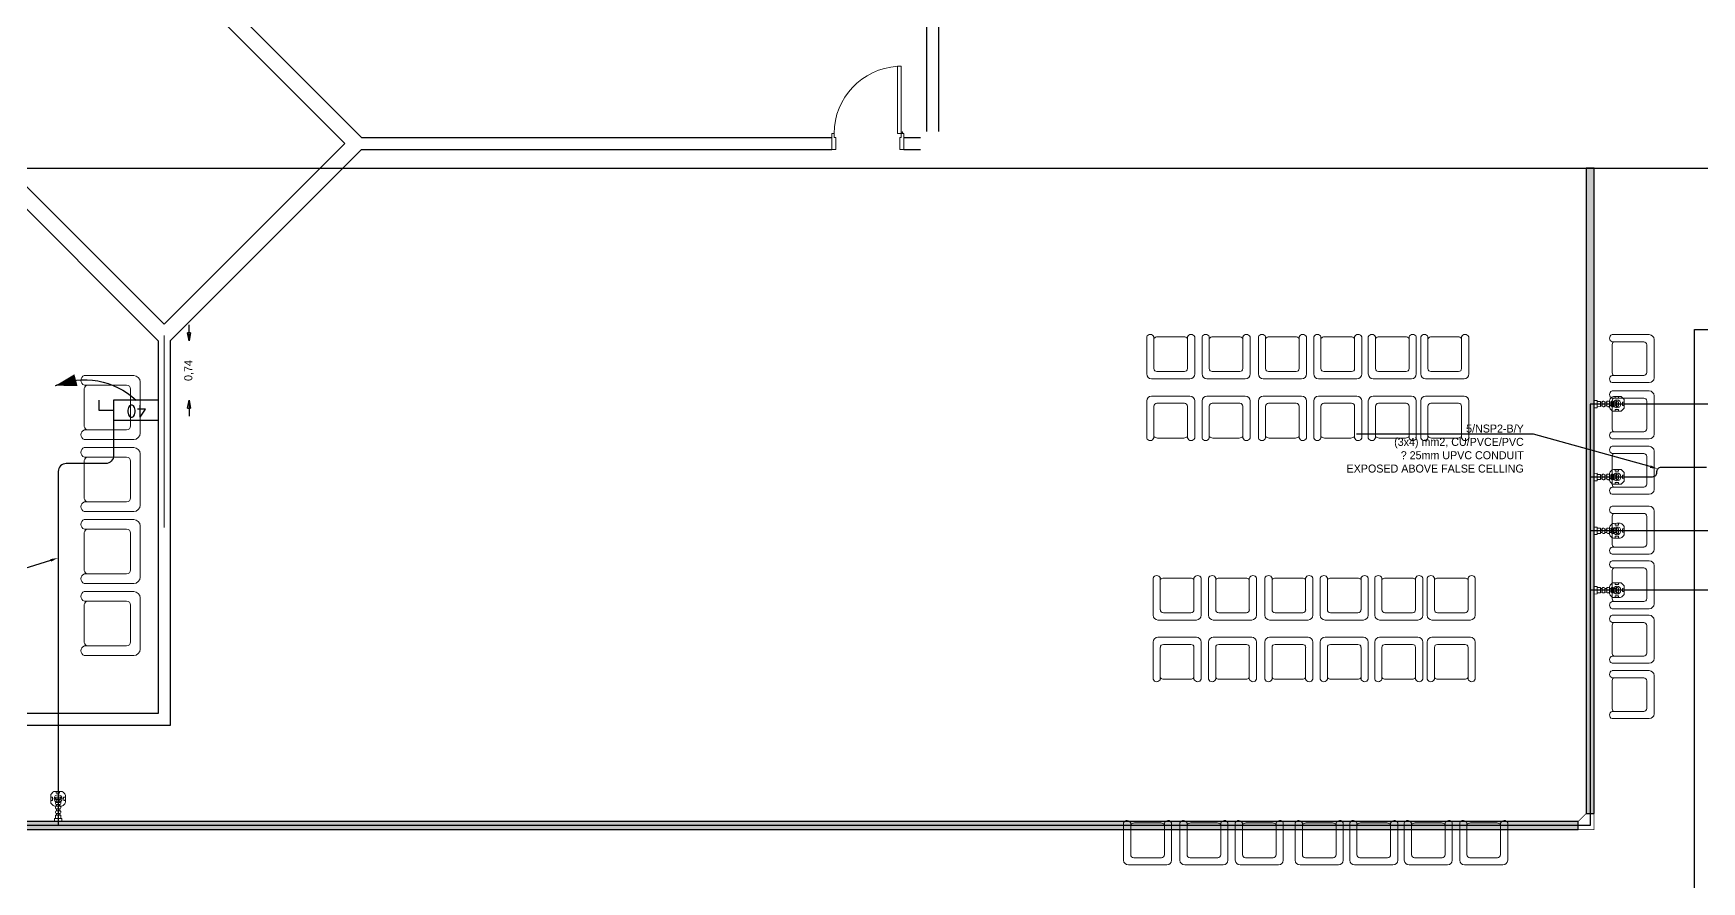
# Model space of a CAD drawing. Extents: x -15 to 163, y 313 to 399.
# Drawn here: x 44.56 to 65.41, y 368.17 to 378.78 of the extents above; entities that cross this region are included whole.
import ezdxf
from ezdxf import colors
from ezdxf.entities.mleader import LeaderData, LeaderLine
from ezdxf.math import Vec2, Vec3

# ---------------------------------------------------------------- set-up
doc = ezdxf.new("R2010")
doc.units = 0
doc.header["$LTSCALE"] = 0.15
doc.linetypes.add('CONTINOUS', pattern=[0])
doc.layers.get('0').update_dxf_attribs({"color": 252})
doc.layers.get('Defpoints').update_dxf_attribs({"color": 252})
for name, color, linetype in [('0 BDH', 252, 'Continuous'), ('0 CABLE TRAY', 252, 'Continuous'), ('0 DISCON', 252, 'Continuous'), ('0 sockets', 252, 'Continuous'), ('bound', 252, 'Continuous'), ('CIRCUIT_PRO_LAYER', 7, 'Continuous'), ('CPTOOLS-TRAY', 1, 'Continuous'), ('E-SWIT-AIR', 6, 'Continuous'), ('TEXT', 3, 'Continuous')]:
    doc.layers.add(name, color=color, linetype=linetype)
for name, color, linetype, lineweight in [('0 LEGEND', 140, 'Continuous', 0), ('anal', 252, 'Continuous', 20), ('DOOR', 252, 'Continuous', 20), ('FUR', 252, 'Continuous', 9), ('TMG-LC-ACCEORISE', 1, 'Continuous', 0), ('wall', 252, 'Continuous', 30)]:
    doc.layers.add(name, color=color, linetype=linetype, lineweight=lineweight)
doc.styles.add('ROMAND', font='ROMAND.SHX')
doc.dimstyles.new('ISO-25', dxfattribs={"dimtxt": 0.1, "dimasz": 0.1, "dimexe": 0, "dimexo": 0, "dimtad": 0, "dimtxsty": 'Standard', "dimblk": 'CLOSED', "dimcen": 2.5, "dimse1": 1, "dimse2": 1, "dimclrd": 1, "dimadec": 0, "dimazin": 0, "dimtfac": 1, "dimtix": 1, "dimtofl": 0, "dimtmove": 1, "dimatfit": 0, "dimfxl": 1, "dimarcsym": 0})

# ---------------------------------------------------------------- blocks, each defined once
blk = doc.blocks.new('SEAT02')
at = {"layer": 'FUR'}
for p, q in [((0, 0.32), (0, -0.32)), ((0.7, 0.4), (0.08, 0.4)), ((0.12, 0.23), (0.12, -0.23)), ((0.697, 0.28), (0.17, 0.28)), ((0.7, -0.22), (0.7, 0.22)), ((0.08, -0.4), (0.7, -0.4)), ((0.17, -0.28), (0.697, -0.28))]:
    blk.add_line(p, q, dxfattribs=at)
for centre, radius, start, end in [((0.08, 0.32), 0.08, 90, 180), ((0.17, 0.23), 0.05, 90, 180), ((0.62, 0.22), 0.08, 0, 48.5904), ((0.677, 0.341), 0.0639, 288.8562, 68.5025), ((0.08, -0.32), 0.08, 180, 270), ((0.17, -0.23), 0.05, 180, 270), ((0.62, -0.22), 0.08, 311.4096, 0), ((0.677, -0.341), 0.0639, 291.4975, 71.1438)]:
    blk.add_arc(centre, radius, start, end, dxfattribs=at)
blk = doc.blocks.new('ARCH')
at = {"layer": 'anal'}
blk.add_line((46.2, 372.6), (46.2, 375), dxfattribs=at)
blk.add_line((46.2, 372.6), (46.2, 375), dxfattribs=at)
blk.add_line((46.2, 372.6), (46.2, 375), dxfattribs=at)
blk.add_line((46.2, 372.6), (46.2, 375), dxfattribs=at)
blk.add_line((46.2, 372.6), (46.2, 375), dxfattribs=at)
blk.add_line((46.2, 372.6), (46.2, 375), dxfattribs=at)
blk.add_line((46.2, 372.6), (46.2, 375), dxfattribs=at)
blk.add_line((46.2, 372.6), (46.2, 375), dxfattribs=at)
blk.add_line((46.2, 372.6), (46.2, 375), dxfattribs=at)
blk.add_line((46.2, 372.6), (46.2, 375), dxfattribs=at)
blk.add_line((46.2, 372.6), (46.2, 375), dxfattribs=at)
blk.add_line((46.2, 372.6), (46.2, 375), dxfattribs=at)
blk.add_line((46.2, 372.6), (46.2, 375), dxfattribs=at)
blk.add_line((46.2, 372.6), (46.2, 375), dxfattribs=at)
blk.add_line((46.2, 372.6), (46.2, 375), dxfattribs=at)
blk.add_line((46.2, 372.6), (46.2, 375), dxfattribs=at)
blk.add_line((46.2, 372.6), (46.2, 375), dxfattribs=at)
blk.add_line((46.2, 372.6), (46.2, 375), dxfattribs=at)
at = {"layer": 'bound', "color": 2}
blk.add_lwpolyline([(91.902, 377.348), (94.426, 377.348), (94.426, 312.722), (-14.994, 312.722), (-14.994, 377.09), (94.639, 377.09)], dxfattribs=at)
at = {"layer": 'DOOR'}
for p, q in [((55.411, 378.365), (55.363, 378.365)), ((55.363, 378.365), (55.363, 377.525)), ((55.411, 377.525), (55.411, 378.365)), ((54.571, 377.525), (54.541, 377.525)), ((54.541, 377.525), (54.541, 377.325)), ((54.571, 377.475), (54.571, 377.525)), ((54.591, 377.475), (54.571, 377.475)), ((54.591, 377.325), (54.591, 377.475)), ((55.363, 377.525), (55.411, 377.525)), ((55.391, 377.325), (55.391, 377.475)), ((55.391, 377.475), (55.411, 377.475)), ((55.411, 377.525), (55.441, 377.525)), ((55.411, 377.475), (55.411, 377.525)), ((55.441, 377.525), (55.441, 377.325)), ((54.541, 377.325), (54.591, 377.325)), ((55.441, 377.325), (55.391, 377.325))]:
    blk.add_line(p, q, dxfattribs=at)
blk.add_circle((55.421, 377.535), 0.01, dxfattribs=at)
blk.add_arc((55.416, 377.522), 0.845, 93.6111, 179.7782, dxfattribs=at)
at = {"layer": 'FUR'}
for p, q in [((58.478, 374.984), (58.478, 374.519)), ((58.568, 374.982), (58.568, 374.587)), ((58.943, 374.984), (58.613, 374.984)), ((58.988, 374.587), (58.988, 374.982)), ((59.078, 374.519), (59.078, 374.984)), ((59.17, 374.984), (59.17, 374.519)), ((59.26, 374.982), (59.26, 374.587)), ((59.635, 374.984), (59.305, 374.984)), ((59.68, 374.587), (59.68, 374.982)), ((59.77, 374.519), (59.77, 374.984)), ((59.874, 374.984), (59.874, 374.519)), ((59.964, 374.982), (59.964, 374.587)), ((60.339, 374.984), (60.009, 374.984)), ((60.384, 374.587), (60.384, 374.982)), ((60.474, 374.519), (60.474, 374.984)), ((60.565, 374.984), (60.565, 374.519)), ((60.655, 374.982), (60.655, 374.587)), ((61.03, 374.984), (60.7, 374.984)), ((61.075, 374.587), (61.075, 374.982)), ((61.165, 374.519), (61.165, 374.984)), ((61.247, 374.984), (61.247, 374.519)), ((61.337, 374.982), (61.337, 374.587)), ((61.712, 374.984), (61.382, 374.984)), ((61.757, 374.587), (61.757, 374.982)), ((61.847, 374.519), (61.847, 374.984)), ((61.903, 374.984), (61.903, 374.519)), ((61.993, 374.982), (61.993, 374.587)), ((62.368, 374.984), (62.038, 374.984)), ((62.413, 374.587), (62.413, 374.982)), ((62.503, 374.519), (62.503, 374.984)), ((64.758, 375.011), (64.293, 375.011)), ((64.293, 374.876), (64.293, 374.546)), ((64.69, 374.921), (64.295, 374.921)), ((64.728, 374.539), (64.728, 374.884)), ((64.818, 374.471), (64.818, 374.951)), ((58.538, 374.459), (59.018, 374.459)), ((58.605, 374.549), (58.95, 374.549)), ((59.23, 374.459), (59.71, 374.459)), ((59.297, 374.549), (59.642, 374.549)), ((59.934, 374.459), (60.414, 374.459)), ((60.001, 374.549), (60.346, 374.549)), ((60.625, 374.459), (61.105, 374.459)), ((60.693, 374.549), (61.038, 374.549)), ((61.307, 374.459), (61.787, 374.459)), ((61.374, 374.549), (61.719, 374.549)), ((61.963, 374.459), (62.443, 374.459)), ((62.03, 374.549), (62.375, 374.549)), ((64.295, 374.501), (64.69, 374.501)), ((58.538, 374.243), (59.018, 374.243)), ((59.23, 374.243), (59.71, 374.243)), ((59.934, 374.243), (60.414, 374.243)), ((60.625, 374.243), (61.105, 374.243)), ((61.307, 374.243), (61.787, 374.243)), ((61.963, 374.243), (62.443, 374.243)), ((64.293, 374.411), (64.758, 374.411)), ((64.758, 374.307), (64.293, 374.307)), ((64.69, 374.217), (64.295, 374.217)), ((64.818, 373.767), (64.818, 374.247)), ((58.478, 373.718), (58.478, 374.183)), ((58.568, 373.72), (58.568, 374.115)), ((58.605, 374.153), (58.95, 374.153)), ((58.988, 374.115), (58.988, 373.72)), ((59.078, 374.183), (59.078, 373.718)), ((59.17, 373.718), (59.17, 374.183)), ((59.26, 373.72), (59.26, 374.115)), ((59.297, 374.153), (59.642, 374.153)), ((59.68, 374.115), (59.68, 373.72)), ((59.77, 374.183), (59.77, 373.718)), ((59.874, 373.718), (59.874, 374.183)), ((59.964, 373.72), (59.964, 374.115)), ((60.001, 374.153), (60.346, 374.153)), ((60.384, 374.115), (60.384, 373.72)), ((60.474, 374.183), (60.474, 373.718)), ((60.565, 373.718), (60.565, 374.183)), ((60.655, 373.72), (60.655, 374.115)), ((60.693, 374.153), (61.038, 374.153)), ((61.075, 374.115), (61.075, 373.72)), ((61.165, 374.183), (61.165, 373.718)), ((61.247, 373.718), (61.247, 374.183)), ((61.337, 373.72), (61.337, 374.115)), ((61.374, 374.153), (61.719, 374.153)), ((61.757, 374.115), (61.757, 373.72)), ((61.847, 374.183), (61.847, 373.718)), ((61.903, 373.718), (61.903, 374.183)), ((61.993, 373.72), (61.993, 374.115)), ((62.03, 374.153), (62.375, 374.153)), ((62.413, 374.115), (62.413, 373.72)), ((62.503, 374.183), (62.503, 373.718)), ((64.293, 374.172), (64.293, 373.842)), ((64.728, 373.835), (64.728, 374.18)), ((64.295, 373.797), (64.69, 373.797)), ((58.943, 373.718), (58.613, 373.718)), ((59.635, 373.718), (59.305, 373.718)), ((60.339, 373.718), (60.009, 373.718)), ((61.03, 373.718), (60.7, 373.718)), ((61.712, 373.718), (61.382, 373.718)), ((62.368, 373.718), (62.038, 373.718)), ((64.293, 373.707), (64.758, 373.707)), ((64.758, 373.615), (64.293, 373.615)), ((64.293, 373.48), (64.293, 373.15)), ((64.69, 373.525), (64.295, 373.525)), ((64.728, 373.143), (64.728, 373.488)), ((64.818, 373.075), (64.818, 373.555)), ((64.293, 373.015), (64.758, 373.015)), ((64.295, 373.105), (64.69, 373.105)), ((64.758, 372.866), (64.293, 372.866)), ((64.69, 372.776), (64.295, 372.776)), ((64.818, 372.326), (64.818, 372.806)), ((64.293, 372.731), (64.293, 372.401)), ((64.728, 372.394), (64.728, 372.739)), ((64.295, 372.356), (64.69, 372.356)), ((64.293, 372.266), (64.758, 372.266)), ((64.758, 372.185), (64.293, 372.185)), ((58.558, 371.969), (58.558, 371.504)), ((58.648, 371.967), (58.648, 371.572)), ((59.023, 371.969), (58.693, 371.969)), ((59.068, 371.572), (59.068, 371.967)), ((59.158, 371.504), (59.158, 371.969)), ((59.25, 371.969), (59.25, 371.504)), ((59.34, 371.967), (59.34, 371.572)), ((59.715, 371.969), (59.385, 371.969)), ((59.76, 371.572), (59.76, 371.967)), ((59.85, 371.504), (59.85, 371.969)), ((59.954, 371.969), (59.954, 371.504)), ((60.044, 371.967), (60.044, 371.572)), ((60.419, 371.969), (60.089, 371.969)), ((60.464, 371.572), (60.464, 371.967)), ((60.554, 371.504), (60.554, 371.969)), ((60.646, 371.969), (60.646, 371.504)), ((60.736, 371.967), (60.736, 371.572)), ((61.111, 371.969), (60.781, 371.969)), ((61.156, 371.572), (61.156, 371.967)), ((61.246, 371.504), (61.246, 371.969)), ((61.328, 371.969), (61.328, 371.504)), ((61.418, 371.967), (61.418, 371.572)), ((61.793, 371.969), (61.463, 371.969)), ((61.838, 371.572), (61.838, 371.967)), ((61.928, 371.504), (61.928, 371.969)), ((61.983, 371.969), (61.983, 371.504)), ((62.073, 371.967), (62.073, 371.572)), ((62.448, 371.969), (62.118, 371.969)), ((62.493, 371.572), (62.493, 371.967)), ((62.583, 371.504), (62.583, 371.969)), ((64.293, 372.05), (64.293, 371.72)), ((64.69, 372.095), (64.295, 372.095)), ((64.728, 371.712), (64.728, 372.057)), ((64.818, 371.645), (64.818, 372.125)), ((58.686, 371.534), (59.031, 371.534)), ((59.378, 371.534), (59.723, 371.534)), ((60.082, 371.534), (60.427, 371.534)), ((60.773, 371.534), (61.118, 371.534)), ((61.455, 371.534), (61.8, 371.534)), ((62.111, 371.534), (62.456, 371.534)), ((64.293, 371.585), (64.758, 371.585)), ((64.295, 371.675), (64.69, 371.675)), ((58.618, 371.444), (59.098, 371.444)), ((59.31, 371.444), (59.79, 371.444)), ((60.014, 371.444), (60.494, 371.444)), ((60.706, 371.444), (61.186, 371.444)), ((61.388, 371.444), (61.868, 371.444)), ((62.043, 371.444), (62.523, 371.444)), ((64.758, 371.503), (64.293, 371.503)), ((64.293, 371.368), (64.293, 371.038)), ((64.69, 371.413), (64.295, 371.413)), ((64.728, 371.03), (64.728, 371.375)), ((64.818, 370.963), (64.818, 371.443)), ((58.558, 370.703), (58.558, 371.168)), ((58.618, 371.228), (59.098, 371.228)), ((58.648, 370.705), (58.648, 371.101)), ((58.686, 371.138), (59.031, 371.138)), ((59.068, 371.101), (59.068, 370.705)), ((59.158, 371.168), (59.158, 370.703)), ((59.25, 370.703), (59.25, 371.168)), ((59.31, 371.228), (59.79, 371.228)), ((59.34, 370.705), (59.34, 371.101)), ((59.378, 371.138), (59.723, 371.138)), ((59.76, 371.101), (59.76, 370.705)), ((59.85, 371.168), (59.85, 370.703)), ((59.954, 370.703), (59.954, 371.168)), ((60.014, 371.228), (60.494, 371.228)), ((60.044, 370.705), (60.044, 371.101)), ((60.082, 371.138), (60.427, 371.138)), ((60.464, 371.101), (60.464, 370.705)), ((60.554, 371.168), (60.554, 370.703)), ((60.646, 370.703), (60.646, 371.168)), ((60.706, 371.228), (61.186, 371.228)), ((60.736, 370.705), (60.736, 371.101)), ((60.773, 371.138), (61.118, 371.138)), ((61.156, 371.101), (61.156, 370.705)), ((61.246, 371.168), (61.246, 370.703)), ((61.328, 370.703), (61.328, 371.168)), ((61.388, 371.228), (61.868, 371.228)), ((61.418, 370.705), (61.418, 371.101)), ((61.455, 371.138), (61.8, 371.138)), ((61.838, 371.101), (61.838, 370.705)), ((61.928, 371.168), (61.928, 370.703)), ((61.983, 370.703), (61.983, 371.168)), ((62.043, 371.228), (62.523, 371.228)), ((62.073, 370.705), (62.073, 371.101)), ((62.111, 371.138), (62.456, 371.138)), ((62.493, 371.101), (62.493, 370.705)), ((62.583, 371.168), (62.583, 370.703)), ((64.293, 370.903), (64.758, 370.903)), ((64.295, 370.993), (64.69, 370.993)), ((59.023, 370.703), (58.693, 370.703)), ((59.715, 370.703), (59.385, 370.703)), ((60.419, 370.703), (60.089, 370.703)), ((61.111, 370.703), (60.781, 370.703)), ((61.793, 370.703), (61.463, 370.703)), ((62.448, 370.703), (62.118, 370.703)), ((64.758, 370.811), (64.293, 370.811)), ((64.293, 370.676), (64.293, 370.346)), ((64.69, 370.721), (64.295, 370.721)), ((64.728, 370.339), (64.728, 370.684)), ((64.818, 370.271), (64.818, 370.751)), ((64.295, 370.301), (64.69, 370.301)), ((64.293, 370.211), (64.758, 370.211)), ((58.189, 368.442), (58.189, 368.907)), ((58.279, 368.51), (58.279, 368.905)), ((58.324, 368.907), (58.654, 368.907)), ((58.699, 368.905), (58.699, 368.51)), ((58.789, 368.907), (58.789, 368.442)), ((58.893, 368.442), (58.893, 368.907)), ((58.983, 368.51), (58.983, 368.905)), ((59.028, 368.907), (59.358, 368.907)), ((59.403, 368.905), (59.403, 368.51)), ((59.493, 368.907), (59.493, 368.442)), ((59.585, 368.442), (59.585, 368.907)), ((59.675, 368.51), (59.675, 368.905)), ((59.72, 368.907), (60.05, 368.907)), ((60.095, 368.905), (60.095, 368.51)), ((60.185, 368.907), (60.185, 368.442)), ((60.334, 368.442), (60.334, 368.907)), ((60.424, 368.51), (60.424, 368.905)), ((60.469, 368.907), (60.799, 368.907)), ((60.844, 368.905), (60.844, 368.51)), ((60.934, 368.907), (60.934, 368.442)), ((61.015, 368.442), (61.015, 368.907)), ((61.105, 368.51), (61.105, 368.905)), ((61.15, 368.907), (61.48, 368.907)), ((61.525, 368.905), (61.525, 368.51)), ((61.615, 368.907), (61.615, 368.442)), ((61.697, 368.442), (61.697, 368.907)), ((61.787, 368.51), (61.787, 368.905)), ((61.832, 368.907), (62.162, 368.907)), ((62.207, 368.905), (62.207, 368.51)), ((62.297, 368.907), (62.297, 368.442)), ((62.389, 368.442), (62.389, 368.907)), ((62.479, 368.51), (62.479, 368.905)), ((62.524, 368.907), (62.854, 368.907)), ((62.899, 368.905), (62.899, 368.51)), ((62.989, 368.907), (62.989, 368.442)), ((58.729, 368.382), (58.249, 368.382)), ((58.661, 368.472), (58.316, 368.472)), ((59.433, 368.382), (58.953, 368.382)), ((59.365, 368.472), (59.02, 368.472)), ((60.125, 368.382), (59.645, 368.382)), ((60.057, 368.472), (59.712, 368.472)), ((60.874, 368.382), (60.394, 368.382)), ((60.806, 368.472), (60.461, 368.472)), ((61.555, 368.382), (61.075, 368.382)), ((61.488, 368.472), (61.143, 368.472)), ((62.237, 368.382), (61.757, 368.382)), ((62.17, 368.472), (61.825, 368.472)), ((62.929, 368.382), (62.449, 368.382)), ((62.861, 368.472), (62.516, 368.472))]:
    blk.add_line(p, q, dxfattribs=at)
for centre, major_axis, start_param, end_param in [((58.522, 374.966), (-0.0339, 0.0339), 4.256093, 6.69338), ((58.613, 374.924), (-0.0424, 0.0424), -0.785398, 0.062664), ((58.943, 374.924), (0.0424, 0.0424), 6.220521, 7.068583), ((59.033, 374.966), (0.0339, 0.0339), 5.87299, 8.310278), ((59.214, 374.966), (-0.0339, 0.0339), 4.256093, 6.69338), ((59.305, 374.924), (-0.0424, 0.0424), -0.785398, 0.062664), ((59.635, 374.924), (0.0424, 0.0424), 6.220521, 7.068583), ((59.725, 374.966), (0.0339, 0.0339), 5.87299, 8.310278), ((59.918, 374.966), (-0.0339, 0.0339), 4.256093, 6.69338), ((60.009, 374.924), (-0.0424, 0.0424), -0.785398, 0.062664), ((60.339, 374.924), (0.0424, 0.0424), 6.220521, 7.068583), ((60.429, 374.966), (0.0339, 0.0339), 5.87299, 8.310278), ((60.61, 374.966), (-0.0339, 0.0339), 4.256093, 6.69338), ((60.7, 374.924), (-0.0424, 0.0424), -0.785398, 0.062664), ((61.03, 374.924), (0.0424, 0.0424), 6.220521, 7.068583), ((61.121, 374.966), (0.0339, 0.0339), 5.87299, 8.310278), ((61.292, 374.966), (-0.0339, 0.0339), 4.256093, 6.69338), ((61.382, 374.924), (-0.0424, 0.0424), -0.785398, 0.062664), ((61.712, 374.924), (0.0424, 0.0424), 6.220521, 7.068583), ((61.802, 374.966), (0.0339, 0.0339), 5.87299, 8.310278), ((61.947, 374.966), (-0.0339, 0.0339), 4.256093, 6.69338), ((62.038, 374.924), (-0.0424, 0.0424), -0.785398, 0.062664), ((62.368, 374.924), (0.0424, 0.0424), 6.220521, 7.068583), ((62.458, 374.966), (0.0339, 0.0339), 5.87299, 8.310278), ((64.31, 374.966), (-0.0339, 0.0339), 5.87299, 8.310278), ((64.353, 374.876), (-0.0424, 0.0424), 6.220521, 7.068583), ((64.69, 374.884), (-0.0265, -0.0265), 2.356194, 3.926991), ((64.758, 374.951), (-0.0424, 0.0424), 3.926991, 5.497787), ((58.538, 374.519), (-0.0424, 0.0424), 0.785398, 2.356194), ((58.605, 374.587), (0.0265, 0.0265), 2.356194, 3.926991), ((58.95, 374.587), (0.0265, 0.0265), 3.926991, 5.497787), ((59.018, 374.519), (0.0424, 0.0424), 3.926991, 5.497787), ((59.23, 374.519), (-0.0424, 0.0424), 0.785398, 2.356194), ((59.297, 374.587), (0.0265, 0.0265), 2.356194, 3.926991), ((59.642, 374.587), (0.0265, 0.0265), 3.926991, 5.497787), ((59.71, 374.519), (0.0424, 0.0424), 3.926991, 5.497787), ((59.934, 374.519), (-0.0424, 0.0424), 0.785398, 2.356194), ((60.001, 374.587), (0.0265, 0.0265), 2.356194, 3.926991), ((60.346, 374.587), (0.0265, 0.0265), 3.926991, 5.497787), ((60.414, 374.519), (0.0424, 0.0424), 3.926991, 5.497787), ((60.625, 374.519), (-0.0424, 0.0424), 0.785398, 2.356194), ((60.693, 374.587), (0.0265, 0.0265), 2.356194, 3.926991), ((61.038, 374.587), (0.0265, 0.0265), 3.926991, 5.497787), ((61.105, 374.519), (0.0424, 0.0424), 3.926991, 5.497787), ((61.307, 374.519), (-0.0424, 0.0424), 0.785398, 2.356194), ((61.374, 374.587), (0.0265, 0.0265), 2.356194, 3.926991), ((61.719, 374.587), (0.0265, 0.0265), 3.926991, 5.497787), ((61.787, 374.519), (0.0424, 0.0424), 3.926991, 5.497787), ((61.963, 374.519), (-0.0424, 0.0424), 0.785398, 2.356194), ((62.03, 374.587), (0.0265, 0.0265), 2.356194, 3.926991), ((62.375, 374.587), (0.0265, 0.0265), 3.926991, 5.497787), ((62.443, 374.519), (0.0424, 0.0424), 3.926991, 5.497787), ((64.31, 374.456), (-0.0339, -0.0339), 4.256093, 6.69338), ((64.353, 374.546), (-0.0424, -0.0424), -0.785398, 0.062664), ((64.69, 374.539), (-0.0265, -0.0265), 0.785398, 2.356194), ((64.758, 374.471), (-0.0424, -0.0424), 0.785398, 2.356194), ((64.31, 374.263), (-0.0339, 0.0339), 5.87299, 8.310278), ((64.353, 374.172), (-0.0424, 0.0424), 6.220521, 7.068583), ((64.69, 374.18), (-0.0265, -0.0265), 2.356194, 3.926991), ((64.758, 374.247), (-0.0424, 0.0424), 3.926991, 5.497787), ((64.31, 373.752), (-0.0339, -0.0339), 4.256093, 6.69338), ((64.353, 373.842), (-0.0424, -0.0424), -0.785398, 0.062664), ((64.69, 373.835), (-0.0265, -0.0265), 0.785398, 2.356194), ((64.31, 373.571), (-0.0339, 0.0339), 5.87299, 8.310278), ((64.758, 373.767), (-0.0424, -0.0424), 0.785398, 2.356194), ((64.758, 373.555), (-0.0424, 0.0424), 3.926991, 5.497787), ((64.353, 373.48), (-0.0424, 0.0424), 6.220521, 7.068583), ((64.69, 373.488), (-0.0265, -0.0265), 2.356194, 3.926991), ((64.31, 373.06), (-0.0339, -0.0339), 4.256093, 6.69338), ((64.353, 373.15), (-0.0424, -0.0424), -0.785398, 0.062664), ((64.69, 373.143), (-0.0265, -0.0265), 0.785398, 2.356194), ((64.758, 373.075), (-0.0424, -0.0424), 0.785398, 2.356194), ((64.31, 372.822), (-0.0339, 0.0339), 5.87299, 8.310278), ((64.353, 372.731), (-0.0424, 0.0424), 6.220521, 7.068583), ((64.69, 372.739), (-0.0265, -0.0265), 2.356194, 3.926991), ((64.758, 372.806), (-0.0424, 0.0424), 3.926991, 5.497787), ((64.31, 372.311), (-0.0339, -0.0339), 4.256093, 6.69338), ((64.353, 372.401), (-0.0424, -0.0424), -0.785398, 0.062664), ((64.69, 372.394), (-0.0265, -0.0265), 0.785398, 2.356194), ((64.31, 372.14), (-0.0339, 0.0339), 5.87299, 8.310278), ((64.758, 372.326), (-0.0424, -0.0424), 0.785398, 2.356194), ((64.758, 372.125), (-0.0424, 0.0424), 3.926991, 5.497787), ((58.603, 371.952), (-0.0339, 0.0339), 4.256093, 6.69338), ((58.693, 371.909), (-0.0424, 0.0424), -0.785398, 0.062664), ((59.023, 371.909), (0.0424, 0.0424), 6.220521, 7.068583), ((59.114, 371.952), (0.0339, 0.0339), 5.87299, 8.310278), ((59.295, 371.952), (-0.0339, 0.0339), 4.256093, 6.69338), ((59.385, 371.909), (-0.0424, 0.0424), -0.785398, 0.062664), ((59.715, 371.909), (0.0424, 0.0424), 6.220521, 7.068583), ((59.806, 371.952), (0.0339, 0.0339), 5.87299, 8.310278), ((59.999, 371.952), (-0.0339, 0.0339), 4.256093, 6.69338), ((60.089, 371.909), (-0.0424, 0.0424), -0.785398, 0.062664), ((60.419, 371.909), (0.0424, 0.0424), 6.220521, 7.068583), ((60.509, 371.952), (0.0339, 0.0339), 5.87299, 8.310278), ((60.691, 371.952), (-0.0339, 0.0339), 4.256093, 6.69338), ((60.781, 371.909), (-0.0424, 0.0424), -0.785398, 0.062664), ((61.111, 371.909), (0.0424, 0.0424), 6.220521, 7.068583), ((61.201, 371.952), (0.0339, 0.0339), 5.87299, 8.310278), ((61.372, 371.952), (-0.0339, 0.0339), 4.256093, 6.69338), ((61.463, 371.909), (-0.0424, 0.0424), -0.785398, 0.062664), ((61.793, 371.909), (0.0424, 0.0424), 6.220521, 7.068583), ((61.883, 371.952), (0.0339, 0.0339), 5.87299, 8.310278), ((62.028, 371.952), (-0.0339, 0.0339), 4.256093, 6.69338), ((62.118, 371.909), (-0.0424, 0.0424), -0.785398, 0.062664), ((62.448, 371.909), (0.0424, 0.0424), 6.220521, 7.068583), ((62.539, 371.952), (0.0339, 0.0339), 5.87299, 8.310278), ((64.353, 372.05), (-0.0424, 0.0424), 6.220521, 7.068583), ((64.69, 372.057), (-0.0265, -0.0265), 2.356194, 3.926991), ((64.353, 371.72), (-0.0424, -0.0424), -0.785398, 0.062664), ((64.69, 371.712), (-0.0265, -0.0265), 0.785398, 2.356194), ((58.618, 371.504), (-0.0424, 0.0424), 0.785398, 2.356194), ((58.686, 371.572), (0.0265, 0.0265), 2.356194, 3.926991), ((59.031, 371.572), (0.0265, 0.0265), 3.926991, 5.497787), ((59.098, 371.504), (0.0424, 0.0424), 3.926991, 5.497787), ((59.31, 371.504), (-0.0424, 0.0424), 0.785398, 2.356194), ((59.378, 371.572), (0.0265, 0.0265), 2.356194, 3.926991), ((59.723, 371.572), (0.0265, 0.0265), 3.926991, 5.497787), ((59.79, 371.504), (0.0424, 0.0424), 3.926991, 5.497787), ((60.014, 371.504), (-0.0424, 0.0424), 0.785398, 2.356194), ((60.082, 371.572), (0.0265, 0.0265), 2.356194, 3.926991), ((60.427, 371.572), (0.0265, 0.0265), 3.926991, 5.497787), ((60.494, 371.504), (0.0424, 0.0424), 3.926991, 5.497787), ((60.706, 371.504), (-0.0424, 0.0424), 0.785398, 2.356194), ((60.773, 371.572), (0.0265, 0.0265), 2.356194, 3.926991), ((61.118, 371.572), (0.0265, 0.0265), 3.926991, 5.497787), ((61.186, 371.504), (0.0424, 0.0424), 3.926991, 5.497787), ((61.388, 371.504), (-0.0424, 0.0424), 0.785398, 2.356194), ((61.455, 371.572), (0.0265, 0.0265), 2.356194, 3.926991), ((61.8, 371.572), (0.0265, 0.0265), 3.926991, 5.497787), ((61.868, 371.504), (0.0424, 0.0424), 3.926991, 5.497787), ((62.043, 371.504), (-0.0424, 0.0424), 0.785398, 2.356194), ((62.111, 371.572), (0.0265, 0.0265), 2.356194, 3.926991), ((62.456, 371.572), (0.0265, 0.0265), 3.926991, 5.497787), ((62.523, 371.504), (0.0424, 0.0424), 3.926991, 5.497787), ((64.31, 371.629), (-0.0339, -0.0339), 4.256093, 6.69338), ((64.758, 371.645), (-0.0424, -0.0424), 0.785398, 2.356194), ((64.31, 371.458), (-0.0339, 0.0339), 5.87299, 8.310278), ((64.353, 371.368), (-0.0424, 0.0424), 6.220521, 7.068583), ((64.69, 371.375), (-0.0265, -0.0265), 2.356194, 3.926991), ((64.758, 371.443), (-0.0424, 0.0424), 3.926991, 5.497787), ((64.31, 370.948), (-0.0339, -0.0339), 4.256093, 6.69338), ((64.353, 371.038), (-0.0424, -0.0424), -0.785398, 0.062664), ((64.69, 371.03), (-0.0265, -0.0265), 0.785398, 2.356194), ((64.758, 370.963), (-0.0424, -0.0424), 0.785398, 2.356194), ((64.31, 370.766), (-0.0339, 0.0339), 5.87299, 8.310278), ((64.353, 370.676), (-0.0424, 0.0424), 6.220521, 7.068583), ((64.69, 370.684), (-0.0265, -0.0265), 2.356194, 3.926991), ((64.758, 370.751), (-0.0424, 0.0424), 3.926991, 5.497787), ((64.31, 370.256), (-0.0339, -0.0339), 4.256093, 6.69338), ((64.353, 370.346), (-0.0424, -0.0424), -0.785398, 0.062664), ((64.69, 370.339), (-0.0265, -0.0265), 0.785398, 2.356194), ((64.758, 370.271), (-0.0424, -0.0424), 0.785398, 2.356194)]:
    blk.add_ellipse(centre, major_axis=major_axis, ratio=1, start_param=start_param, end_param=end_param, dxfattribs=at)
at = {"layer": 'FUR', "extrusion": (0, 0, -1)}
for centre, major_axis, start_param, end_param in [((58.538, 374.183), (0.0424, 0.0424), 3.926991, 5.497787), ((59.018, 374.183), (-0.0424, 0.0424), 0.785398, 2.356194), ((59.23, 374.183), (0.0424, 0.0424), 3.926991, 5.497787), ((59.71, 374.183), (-0.0424, 0.0424), 0.785398, 2.356194), ((59.934, 374.183), (0.0424, 0.0424), 3.926991, 5.497787), ((60.414, 374.183), (-0.0424, 0.0424), 0.785398, 2.356194), ((60.625, 374.183), (0.0424, 0.0424), 3.926991, 5.497787), ((61.105, 374.183), (-0.0424, 0.0424), 0.785398, 2.356194), ((61.307, 374.183), (0.0424, 0.0424), 3.926991, 5.497787), ((61.787, 374.183), (-0.0424, 0.0424), 0.785398, 2.356194), ((61.963, 374.183), (0.0424, 0.0424), 3.926991, 5.497787), ((62.443, 374.183), (-0.0424, 0.0424), 0.785398, 2.356194), ((58.605, 374.115), (0.0265, 0.0265), 3.926991, 5.497787), ((58.95, 374.115), (0.0265, 0.0265), -0.785398, 0.785398), ((59.297, 374.115), (0.0265, 0.0265), 3.926991, 5.497787), ((59.642, 374.115), (0.0265, 0.0265), -0.785398, 0.785398), ((60.001, 374.115), (0.0265, 0.0265), 3.926991, 5.497787), ((60.346, 374.115), (0.0265, 0.0265), -0.785398, 0.785398), ((60.693, 374.115), (0.0265, 0.0265), 3.926991, 5.497787), ((61.038, 374.115), (0.0265, 0.0265), -0.785398, 0.785398), ((61.374, 374.115), (0.0265, 0.0265), 3.926991, 5.497787), ((61.719, 374.115), (0.0265, 0.0265), -0.785398, 0.785398), ((62.03, 374.115), (0.0265, 0.0265), 3.926991, 5.497787), ((62.375, 374.115), (0.0265, 0.0265), -0.785398, 0.785398), ((58.522, 373.735), (0.0339, 0.0339), 1.1145, 3.551788), ((58.613, 373.778), (0.0424, 0.0424), 2.356194, 3.204257), ((58.943, 373.778), (-0.0424, 0.0424), 3.078929, 3.926991), ((59.033, 373.735), (-0.0339, 0.0339), 2.731397, 5.168685), ((59.214, 373.735), (0.0339, 0.0339), 1.1145, 3.551788), ((59.305, 373.778), (0.0424, 0.0424), 2.356194, 3.204257), ((59.635, 373.778), (-0.0424, 0.0424), 3.078929, 3.926991), ((59.725, 373.735), (-0.0339, 0.0339), 2.731397, 5.168685), ((59.918, 373.735), (0.0339, 0.0339), 1.1145, 3.551788), ((60.009, 373.778), (0.0424, 0.0424), 2.356194, 3.204257), ((60.339, 373.778), (-0.0424, 0.0424), 3.078929, 3.926991), ((60.429, 373.735), (-0.0339, 0.0339), 2.731397, 5.168685), ((60.61, 373.735), (0.0339, 0.0339), 1.1145, 3.551788), ((60.7, 373.778), (0.0424, 0.0424), 2.356194, 3.204257), ((61.03, 373.778), (-0.0424, 0.0424), 3.078929, 3.926991), ((61.121, 373.735), (-0.0339, 0.0339), 2.731397, 5.168685), ((61.292, 373.735), (0.0339, 0.0339), 1.1145, 3.551788), ((61.382, 373.778), (0.0424, 0.0424), 2.356194, 3.204257), ((61.712, 373.778), (-0.0424, 0.0424), 3.078929, 3.926991), ((61.802, 373.735), (-0.0339, 0.0339), 2.731397, 5.168685), ((61.947, 373.735), (0.0339, 0.0339), 1.1145, 3.551788), ((62.038, 373.778), (0.0424, 0.0424), 2.356194, 3.204257), ((62.368, 373.778), (-0.0424, 0.0424), 3.078929, 3.926991), ((62.458, 373.735), (-0.0339, 0.0339), 2.731397, 5.168685), ((58.618, 371.168), (0.0424, 0.0424), 3.926991, 5.497787), ((58.686, 371.101), (0.0265, 0.0265), 3.926991, 5.497787), ((59.031, 371.101), (0.0265, 0.0265), -0.785398, 0.785398), ((59.098, 371.168), (-0.0424, 0.0424), 0.785398, 2.356194), ((59.31, 371.168), (0.0424, 0.0424), 3.926991, 5.497787), ((59.378, 371.101), (0.0265, 0.0265), 3.926991, 5.497787), ((59.723, 371.101), (0.0265, 0.0265), -0.785398, 0.785398), ((59.79, 371.168), (-0.0424, 0.0424), 0.785398, 2.356194), ((60.014, 371.168), (0.0424, 0.0424), 3.926991, 5.497787), ((60.082, 371.101), (0.0265, 0.0265), 3.926991, 5.497787), ((60.427, 371.101), (0.0265, 0.0265), -0.785398, 0.785398), ((60.494, 371.168), (-0.0424, 0.0424), 0.785398, 2.356194), ((60.706, 371.168), (0.0424, 0.0424), 3.926991, 5.497787), ((60.773, 371.101), (0.0265, 0.0265), 3.926991, 5.497787), ((61.118, 371.101), (0.0265, 0.0265), -0.785398, 0.785398), ((61.186, 371.168), (-0.0424, 0.0424), 0.785398, 2.356194), ((61.388, 371.168), (0.0424, 0.0424), 3.926991, 5.497787), ((61.455, 371.101), (0.0265, 0.0265), 3.926991, 5.497787), ((61.8, 371.101), (0.0265, 0.0265), -0.785398, 0.785398), ((61.868, 371.168), (-0.0424, 0.0424), 0.785398, 2.356194), ((62.043, 371.168), (0.0424, 0.0424), 3.926991, 5.497787), ((62.111, 371.101), (0.0265, 0.0265), 3.926991, 5.497787), ((62.456, 371.101), (0.0265, 0.0265), -0.785398, 0.785398), ((62.523, 371.168), (-0.0424, 0.0424), 0.785398, 2.356194), ((58.603, 370.721), (0.0339, 0.0339), 1.1145, 3.551788), ((58.693, 370.763), (0.0424, 0.0424), 2.356194, 3.204257), ((59.023, 370.763), (-0.0424, 0.0424), 3.078929, 3.926991), ((59.114, 370.721), (-0.0339, 0.0339), 2.731397, 5.168685), ((59.295, 370.721), (0.0339, 0.0339), 1.1145, 3.551788), ((59.385, 370.763), (0.0424, 0.0424), 2.356194, 3.204257), ((59.715, 370.763), (-0.0424, 0.0424), 3.078929, 3.926991), ((59.806, 370.721), (-0.0339, 0.0339), 2.731397, 5.168685), ((59.999, 370.721), (0.0339, 0.0339), 1.1145, 3.551788), ((60.089, 370.763), (0.0424, 0.0424), 2.356194, 3.204257), ((60.419, 370.763), (-0.0424, 0.0424), 3.078929, 3.926991), ((60.509, 370.721), (-0.0339, 0.0339), 2.731397, 5.168685), ((60.691, 370.721), (0.0339, 0.0339), 1.1145, 3.551788), ((60.781, 370.763), (0.0424, 0.0424), 2.356194, 3.204257), ((61.111, 370.763), (-0.0424, 0.0424), 3.078929, 3.926991), ((61.201, 370.721), (-0.0339, 0.0339), 2.731397, 5.168685), ((61.372, 370.721), (0.0339, 0.0339), 1.1145, 3.551788), ((61.463, 370.763), (0.0424, 0.0424), 2.356194, 3.204257), ((61.793, 370.763), (-0.0424, 0.0424), 3.078929, 3.926991), ((61.883, 370.721), (-0.0339, 0.0339), 2.731397, 5.168685), ((62.028, 370.721), (0.0339, 0.0339), 1.1145, 3.551788), ((62.118, 370.763), (0.0424, 0.0424), 2.356194, 3.204257), ((62.448, 370.763), (-0.0424, 0.0424), 3.078929, 3.926991), ((62.539, 370.721), (-0.0339, 0.0339), 2.731397, 5.168685), ((58.234, 368.89), (-0.0339, 0.0339), 5.87299, 8.310278), ((58.324, 368.847), (-0.0424, 0.0424), 6.220521, 7.068583), ((58.654, 368.847), (0.0424, 0.0424), -0.785398, 0.062664), ((58.744, 368.89), (0.0339, 0.0339), 4.256093, 6.69338), ((58.937, 368.89), (-0.0339, 0.0339), 5.87299, 8.310278), ((59.028, 368.847), (-0.0424, 0.0424), 6.220521, 7.068583), ((59.358, 368.847), (0.0424, 0.0424), -0.785398, 0.062664), ((59.448, 368.89), (0.0339, 0.0339), 4.256093, 6.69338), ((59.629, 368.89), (-0.0339, 0.0339), 5.87299, 8.310278), ((59.72, 368.847), (-0.0424, 0.0424), 6.220521, 7.068583), ((60.05, 368.847), (0.0424, 0.0424), -0.785398, 0.062664), ((60.14, 368.89), (0.0339, 0.0339), 4.256093, 6.69338), ((60.378, 368.89), (-0.0339, 0.0339), 5.87299, 8.310278), ((60.469, 368.847), (-0.0424, 0.0424), 6.220521, 7.068583), ((60.799, 368.847), (0.0424, 0.0424), -0.785398, 0.062664), ((60.889, 368.89), (0.0339, 0.0339), 4.256093, 6.69338), ((61.06, 368.89), (-0.0339, 0.0339), 5.87299, 8.310278), ((61.15, 368.847), (-0.0424, 0.0424), 6.220521, 7.068583), ((61.48, 368.847), (0.0424, 0.0424), -0.785398, 0.062664), ((61.571, 368.89), (0.0339, 0.0339), 4.256093, 6.69338), ((61.742, 368.89), (-0.0339, 0.0339), 5.87299, 8.310278), ((61.832, 368.847), (-0.0424, 0.0424), 6.220521, 7.068583), ((62.162, 368.847), (0.0424, 0.0424), -0.785398, 0.062664), ((62.252, 368.89), (0.0339, 0.0339), 4.256093, 6.69338), ((62.434, 368.89), (-0.0339, 0.0339), 5.87299, 8.310278), ((62.524, 368.847), (-0.0424, 0.0424), 6.220521, 7.068583), ((62.854, 368.847), (0.0424, 0.0424), -0.785398, 0.062664), ((62.944, 368.89), (0.0339, 0.0339), 4.256093, 6.69338), ((58.249, 368.442), (-0.0424, 0.0424), 3.926991, 5.497787), ((58.316, 368.51), (0.0265, 0.0265), 2.356194, 3.926991), ((58.661, 368.51), (0.0265, 0.0265), 0.785398, 2.356194), ((58.729, 368.442), (0.0424, 0.0424), 0.785398, 2.356194), ((58.953, 368.442), (-0.0424, 0.0424), 3.926991, 5.497787), ((59.02, 368.51), (0.0265, 0.0265), 2.356194, 3.926991), ((59.365, 368.51), (0.0265, 0.0265), 0.785398, 2.356194), ((59.433, 368.442), (0.0424, 0.0424), 0.785398, 2.356194), ((59.645, 368.442), (-0.0424, 0.0424), 3.926991, 5.497787), ((59.712, 368.51), (0.0265, 0.0265), 2.356194, 3.926991), ((60.057, 368.51), (0.0265, 0.0265), 0.785398, 2.356194), ((60.125, 368.442), (0.0424, 0.0424), 0.785398, 2.356194), ((60.394, 368.442), (-0.0424, 0.0424), 3.926991, 5.497787), ((60.461, 368.51), (0.0265, 0.0265), 2.356194, 3.926991), ((60.806, 368.51), (0.0265, 0.0265), 0.785398, 2.356194), ((60.874, 368.442), (0.0424, 0.0424), 0.785398, 2.356194), ((61.075, 368.442), (-0.0424, 0.0424), 3.926991, 5.497787), ((61.143, 368.51), (0.0265, 0.0265), 2.356194, 3.926991), ((61.488, 368.51), (0.0265, 0.0265), 0.785398, 2.356194), ((61.555, 368.442), (0.0424, 0.0424), 0.785398, 2.356194), ((61.757, 368.442), (-0.0424, 0.0424), 3.926991, 5.497787), ((61.825, 368.51), (0.0265, 0.0265), 2.356194, 3.926991), ((62.17, 368.51), (0.0265, 0.0265), 0.785398, 2.356194), ((62.237, 368.442), (0.0424, 0.0424), 0.785398, 2.356194), ((62.449, 368.442), (-0.0424, 0.0424), 3.926991, 5.497787), ((62.516, 368.51), (0.0265, 0.0265), 2.356194, 3.926991), ((62.861, 368.51), (0.0265, 0.0265), 0.785398, 2.356194), ((62.929, 368.442), (0.0424, 0.0424), 0.785398, 2.356194)]:
    blk.add_ellipse(centre, major_axis=major_axis, ratio=1, start_param=start_param, end_param=end_param, dxfattribs=at)
at = {"layer": 'wall'}
for p, q in [((55.725, 384.666), (55.725, 377.55)), ((55.875, 384.534), (55.875, 377.55)), ((48.459, 377.4), (46.1, 379.759)), ((48.666, 377.475), (46.3, 379.841)), ((43.841, 377.5), (46.2, 375.141)), ((46.2, 375.141), (48.459, 377.4)), ((48.666, 377.475), (54.541, 377.475)), ((55.441, 377.475), (55.65, 377.475)), ((43.759, 377.3), (46.125, 374.934)), ((46.275, 374.934), (48.666, 377.325)), ((48.666, 377.325), (54.541, 377.325)), ((55.441, 377.325), (55.65, 377.325)), ((65.325, 375.075), (65.735, 375.075)), ((65.325, 367.8), (65.325, 375.075)), ((46.125, 374.934), (46.125, 370.275)), ((46.275, 374.934), (46.275, 370.125)), ((46.125, 370.275), (42.873, 370.275)), ((46.275, 370.125), (42.823, 370.125))]:
    blk.add_line(p, q, dxfattribs=at)
at = {"layer": 'wall', "xscale": -1}
for p in [(45.9, 374.1), (45.9, 373.2), (45.9, 372.3), (45.9, 371.4)]:
    blk.add_blockref('SEAT02', p, dxfattribs=at)
blk = doc.blocks.new('DISCON 40A')
at = {"layer": 'E-SWIT-AIR'}
for p, q in [((0.557, 0.124), (0, 0.124)), ((0, -0.124), (0, 0.124)), ((0.557, -0.124), (0.557, 0.124)), ((0.743, 0), (0.557, 0)), ((0.743, -0.124), (0.743, 0)), ((0, -0.124), (0.557, -0.124))]:
    blk.add_line(p, q, dxfattribs=at)
at = {"layer": '0 DISCON', "color": 6, "linetype": 'ByBlock', "insert": (0.141, 0.087), "char_height": 0.15, "width": 0.24286, "attachment_point": 1, "style": 'ROMAND'}
blk.add_mtext('40', dxfattribs=at)
blk = doc.blocks.new('*U44')
at = {"transparency": 33554687}
blk.add_line((-558, 71), (-626, 130), dxfattribs=at)
blk.add_lwpolyline([(-626, 130, 0, 96, 0), (-493, 30, 96, 96, 0)], format="xyseb", dxfattribs=at)
at = {"ltscale": 0.2, "transparency": 33554687}
blk.add_arc((-214, 542), 583, 225.0509, 291.5678, dxfattribs=at)
blk = doc.blocks.new('N')
at = {"layer": 'TEXT', "transparency": 33554687, "xscale": -0.0016, "yscale": 0.0016, "zscale": 0.0016, "rotation": 68.01807446485657}
blk.add_blockref('*U44', (0, 0), dxfattribs=at)
blk = doc.blocks.new('*U69')
at = {"color": 0, "const_width": 0.01}
for points in [[(-0.05, 0.15), (-0.05, 0.2)], [(0.05, 0.15), (0.05, 0.2)], [(0.2, 0.05), (0.15, 0.05)], [(0.2, -0.05), (0.15, -0.05)]]:
    blk.add_lwpolyline(points, dxfattribs=at)
at = {"layer": 'CIRCUIT_PRO_LAYER', "color": 0, "const_width": 0.01}
blk.add_lwpolyline([(-0.05, -0.05), (-0.05, 0.15), (0.05, 0.15), (0.15, 0.05), (0.15, -0.05)], close=True, dxfattribs=at)
blk = doc.blocks.new('*U75')
at = {"layer": 'CPTOOLS-TRAY'}
h = blk.add_hatch(dxfattribs=at)
h.set_pattern_fill('HEX', color=0, scale=0.005)
h.paths.add_polyline_path([(0.05, 8.066), (-0.05, 8.066), (-0.05, 0), (0.05, 0)])
at = {"layer": 'CPTOOLS-TRAY', "color": 0}
blk.add_lwpolyline([(0.05, 8.066), (-0.05, 8.066), (-0.05, 0), (0.05, 0)], close=True, dxfattribs=at)
blk = doc.blocks.new('*U76')
at = {"layer": 'CPTOOLS-TRAY'}
h = blk.add_hatch(dxfattribs=at)
h.set_pattern_fill('HEX', color=0, scale=0.005)
h.paths.add_polyline_path([(0.05, 47.732), (-0.05, 47.732), (-0.05, 0), (0.05, 0)])
at = {"layer": 'CPTOOLS-TRAY', "color": 0}
blk.add_lwpolyline([(0.05, 47.732), (-0.05, 47.732), (-0.05, 0), (0.05, 0)], close=True, dxfattribs=at)
blk = doc.blocks.new('O1N3C1Q1T2')
at = {"layer": '0 CABLE TRAY', "color": 0, "linetype": 'ByBlock'}
for name, p, rotation in [('*U75', (64.018, 377.09), 180), ('*U69', (64.018, 368.874), 90), ('*U76', (63.868, 368.874), 90)]:
    blk.add_blockref(name, p, dxfattribs=dict(at, rotation=rotation))
blk = doc.blocks.new('EMT CON. ADAPTER')
at = {"linetype": 'CONTINOUS'}
for points in [[(-60, 25), (-60, -25), (-30, -25), (-30, 25)], [(0, 35), (-30, 35), (-30, -35), (0, -35)]]:
    blk.add_lwpolyline(points, close=True, dxfattribs=at)
blk = doc.blocks.new('WERG')
at = {"layer": '0 LEGEND', "color": 1, "ltscale": 0.05}
for p, q in [((-43, 16), (-43, -16)), ((-27, 26), (-33, 26)), ((-17, 17), (0, 17)), ((-17, -16), (-17, 16)), ((-33, -26), (-27, -26)), ((-17, -17), (0, -17))]:
    blk.add_line(p, q, dxfattribs=at)
for centre, start, end in [((-33, 16), 90.0002, 180.0002), ((-27, 16), 0.0002, 90.0002), ((-33, -16), 180.0002, 270.0002), ((-27, -16), 270.0002, 0.0002)]:
    blk.add_arc(centre, 10, start, end, dxfattribs=at)
blk = doc.blocks.new('d')
at = {"layer": 'TMG-LC-ACCEORISE', "color": 1, "ltscale": 0.4, "extrusion": (0.000106033, -0.013854, 0.999904), "elevation": -0.0003}
blk.add_lwpolyline([(-0.0149, 0.1259), (0.013, 0.1261, -0.198912), (0.02, 0.1233), (0.027, 0.1164, -0.198912), (0.0299, 0.1094), (0.0301, 0.0815, -0.198912), (0.0273, 0.0745), (0.0204, 0.0675, -0.198912), (0.0135, 0.0646), (-0.0145, 0.0644, -0.198912), (-0.0214, 0.0672), (-0.0284, 0.0741, -0.198912), (-0.0314, 0.081), (-0.0315, 0.095), (-0.0316, 0.109, -0.198912), (-0.0288, 0.1159), (-0.0219, 0.1229, -0.198912)], format="xyb", close=True, dxfattribs=at)
for points in [[(-0.0314, 0.0882), (-0.0315, 0.1018), (-0.0241, 0.1019), (-0.024, 0.0882)], [(-0.0083, 0.1259), (0.0053, 0.126), (0.0054, 0.1186), (-0.0082, 0.1185)], [(-0.0078, 0.0644), (0.0058, 0.0645), (0.0058, 0.072), (-0.0079, 0.0719)], [(0.0301, 0.0886), (0.03, 0.1023), (0.0225, 0.1022), (0.0226, 0.0886)]]:
    blk.add_lwpolyline(points, close=True, dxfattribs=at)
at = {"layer": 'TMG-LC-ACCEORISE', "color": 1, "extrusion": (0.000106033, -0.013854, 0.999904), "elevation": -0.0003}
for points in [[(-0.0174, 0.0951), (0.0159, 0.0954)], [(-0.0006, 0.0786), (-0.0009, 0.1119)]]:
    blk.add_lwpolyline(points, dxfattribs=at)
at = {"layer": 'TMG-LC-ACCEORISE', "color": 1, "extrusion": (0.000106033, -0.013854, 0.999904)}
blk.add_circle((-0.0007, 0.0952, -0.0003), 0.0166, dxfattribs=at)
at = {"layer": '0 LEGEND', "ltscale": 0.05, "yscale": 0.0004392358987307064}
for name, p, xscale, zscale, rotation in [('WERG', (-0.0006, 0.0829), -0.0004392358987307064, 0.0004392358987307065, 90.4385235983306), ('WERG', (-0.0005, 0.064), -0.0004392358987307064, 0.0004392358987307065, 90.4385235983306), ('EMT CON. ADAPTER', (0, 0), 0.0004392358987307064, 0.0004392358987307064, 270.4385235983306), ('WERG', (-0.0003, 0.0452), -0.0004392358987307064, 0.0004392358987307065, 90.4385235983306), ('WERG', (-0.0002, 0.0264), -0.0004392358987307064, 0.0004392358987307065, 90.4385235983306)]:
    blk.add_blockref(name, p, dxfattribs=dict(at, xscale=xscale, zscale=zscale, rotation=rotation))
blk = doc.blocks.new('_Closed')
at = {"color": 0, "linetype": 'ByBlock', "lineweight": -2}
for p, q in [((-1, 0.17), (0, 0)), ((-1, 0.17), (-1, -0.17)), ((0, 0), (-1, -0.17)), ((0, 0), (-1, 0))]:
    blk.add_line(p, q, dxfattribs=at)
blk = doc.blocks.new('*D95')
at = {"layer": '0 CABLE TRAY', "color": 1, "linetype": 'ByBlock', "lineweight": -2, "transparency": 16777216}
for p, q in [((46.51, 375.034), (46.51, 375.134)), ((46.51, 374.091), (46.51, 373.991))]:
    blk.add_line(p, q, dxfattribs=at)
at = {"layer": 'Defpoints', "color": 0, "linetype": 'ByBlock', "transparency": 16777216}
for p in [(46.125, 374.934), (46.51, 374.934), (46.125, 374.191)]:
    blk.add_point(p, dxfattribs=at)
at = {"layer": '0 CABLE TRAY', "color": 1, "linetype": 'ByBlock', "lineweight": -2, "transparency": 16777216, "xscale": 0.1, "yscale": 0.1, "zscale": 0.1}
for p, rotation in [((46.51, 374.934), 270), ((46.51, 374.191), 90)]:
    blk.add_blockref('_Closed', p, dxfattribs=dict(at, rotation=rotation))
at = {"layer": '0 CABLE TRAY', "color": 0, "linetype": 'ByBlock', "transparency": 16777216, "insert": (46.51, 374.562), "char_height": 0.1, "attachment_point": 5, "rotation": 90}
blk.add_mtext('0,74', dxfattribs=at)

msp = doc.modelspace()

# ---------------------------------------------------------------- linework, layer by layer
at = {"layer": '0 CABLE TRAY', "color": 6, "linetype": 'ByBlock'}
for points in [[(64.068, 374.143), (64.018, 374.143), (64.018, 368.874), (15.987, 368.874), (15.987, 340.826), (44.6, 340.826), (44.6, 347.445), (44.6, 356.96), (59.681, 356.96), (59.681, 353.028), (56.305, 353.036)], [(64.068, 373.231), (64.018, 373.231), (64.018, 368.874), (15.987, 368.874), (15.987, 340.826), (44.6, 340.826), (44.6, 347.445), (44.6, 356.96), (59.681, 356.96), (59.681, 353.028), (56.305, 353.036)], [(64.068, 372.558), (64.018, 372.558), (64.018, 368.874), (15.987, 368.874), (15.987, 340.826), (44.6, 340.826), (44.6, 347.445), (44.6, 356.96), (59.681, 356.96), (59.681, 353.028), (56.305, 353.036)], [(64.068, 371.815), (64.018, 371.815), (64.018, 368.874), (15.987, 368.874), (15.987, 340.826), (44.6, 340.826), (44.6, 347.445), (44.6, 356.96), (59.681, 356.96), (59.681, 353.028), (56.305, 353.036)], [(44.876, 368.924), (44.876, 368.874), (15.987, 368.874), (15.987, 340.826), (44.6, 340.826), (44.6, 347.445), (44.6, 356.96), (59.681, 356.96), (59.681, 353.028), (56.305, 353.036)]]:
    msp.add_lwpolyline(points, dxfattribs=at)
at = {"layer": '0 sockets', "color": 6, "linetype": 'ByBlock'}
for points in [[(45.568, 374.067), (45.568, 373.5, -0.414214), (45.468, 373.4), (44.976, 373.4, 0.414214), (44.876, 373.3), (44.876, 368.924)], [(88.23, 373.232), (83.3, 373.232, -0.414214), (83.2, 373.332), (83.2, 374.043, 0.414214), (83.1, 374.143), (64.068, 374.143)], [(65.475, 373.35), (64.904, 373.35, 0.414214), (64.85, 373.296), (64.85, 373.285, -0.414214), (64.796, 373.231), (64.068, 373.231)], [(74.368, 373.35), (69.925, 373.35, 0.414214), (69.825, 373.25), (69.825, 372.658, -0.414214), (69.725, 372.558), (64.068, 372.558)], [(87.806, 372.234), (84.3, 372.234, 0.414214), (84.2, 372.134), (84.2, 371.915, -0.414214), (84.1, 371.815), (64.068, 371.815)]]:
    msp.add_lwpolyline(points, format="xyb", dxfattribs=at)

# ---------------------------------------------------------------- block references
at = {"layer": '0 BDH', "color": 6, "linetype": 'ByBlock', "rotation": 90}
msp.add_blockref('N', (45.847, 374.191), dxfattribs=at)
at = {"layer": '0 CABLE TRAY', "color": 1, "linetype": 'ByBlock'}
msp.add_blockref('O1N3C1Q1T2', (0, 0), dxfattribs=at)
at = {"layer": '0 CABLE TRAY', "color": 6, "linetype": 'ByBlock', "xscale": 3, "yscale": 3, "zscale": 3, "rotation": 270}
for p in [(64.068, 374.143), (64.068, 373.231), (64.068, 372.558), (64.068, 371.815)]:
    msp.add_blockref('d', p, dxfattribs=at)
at = {"layer": '0 CABLE TRAY', "color": 6, "linetype": 'ByBlock', "xscale": 3, "yscale": 3, "zscale": 3}
msp.add_blockref('d', (44.876, 368.924), dxfattribs=at)
at = {"layer": '0 DISCON', "color": 6, "linetype": 'ByBlock', "rotation": 180}
msp.add_blockref('DISCON 40A', (46.125, 374.067), dxfattribs=at)
at = {"layer": '0 sockets', "color": 3}
msp.add_blockref('ARCH', (0, 0), dxfattribs=at)

# ---------------------------------------------------------------- dimensions: what is measured, and where the dimension line sits
at = {"layer": '0 CABLE TRAY', "color": 6, "linetype": 'ByBlock'}
dim = msp.add_linear_dim(base=(46.51, 374.934), p1=(46.125, 374.191), p2=(46.125, 374.934), angle=90, dimstyle='ISO-25', dxfattribs=at)
dim.commit()
dim.dimension.update_dxf_attribs({"geometry": '*D95', "text_midpoint": (46.51, 374.562)})

# ---------------------------------------------------------------- leaders
ml = msp.add_multileader_mtext('Standard', dxfattribs=at)
ml.set_content('5/NSP2-B/Y\\P(3x4) mm2, CU/PVCE/PVC\\P? 25mm UPVC CONDUIT\\PEXPOSED ABOVE FALSE CELLING', color=6)
ml.set_leader_properties()
ml.build(insert=Vec2(0, 0))
ml.multileader.update_dxf_attribs({"text_right_attachment_type": 6, "dogleg_length": 0.1, "arrow_head_size": 0.1})
ctx = ml.context
ctx.base_point, ctx.char_height, ctx.arrow_head_size, ctx.landing_gap_size = Vec3(61.053, 373.837), 0.1, 0.1, 0.02
ctx.right_attachment, ctx.text_align_type = 6, 2
notes = []
notes.append((ctx, [(0, (1, 1, 0), (63.31, 373.767), (-1, 0), 0.1, [(0, [(64.866, 373.334)], 0, [])])]))
ctx.mtext.insert, ctx.mtext.width, ctx.mtext.alignment, ctx.mtext.flow_direction = Vec3(63.19, 373.887), 2.59, 3, 5
ml = msp.add_multileader_mtext('Standard', dxfattribs=at)
ml.set_content('4/NSP2-B/R \\P(3x4) mm2, CU/PVCE/PVC\\P%%C 25mm UPVC CONDUIT\\PEXPOSED ABOVE FALSE CELLING', color=6)
ml.set_leader_properties()
ml.build(insert=Vec2(0, 0))
ml.multileader.update_dxf_attribs({"text_right_attachment_type": 6, "dogleg_length": 0.1, "arrow_head_size": 0.1})
ctx = ml.context
ctx.base_point, ctx.char_height, ctx.arrow_head_size, ctx.landing_gap_size = Vec3(41.385, 372.073), 0.1, 0.1, 0.02
ctx.right_attachment, ctx.text_align_type = 6, 2
notes.append((ctx, [(0, (1, 1, 0), (44.192, 372.003), (-1, 0), 0.1, [(0, [(44.876, 372.22)], 0, [])])]))
ctx.mtext.insert, ctx.mtext.width, ctx.mtext.alignment, ctx.mtext.flow_direction = Vec3(44.072, 372.123), 3.885, 3, 5
for ctx, leaders in notes:
    for number, flags, end, landing, length, lines in leaders:
        leader = LeaderData()
        leader.index, (leader.has_last_leader_line, leader.has_dogleg_vector, leader.attachment_direction) = number, flags
        leader.last_leader_point, leader.dogleg_vector, leader.dogleg_length = Vec3(end), Vec3(landing), length
        for number, points, colour, breaks in lines:
            line = LeaderLine()
            line.index, line.vertices, line.color, line.breaks = number, Vec3.list(points), colors.encode_raw_color(colour), breaks
            leader.lines.append(line)
        ctx.leaders.append(leader)

doc.saveas('drawing.dxf')
